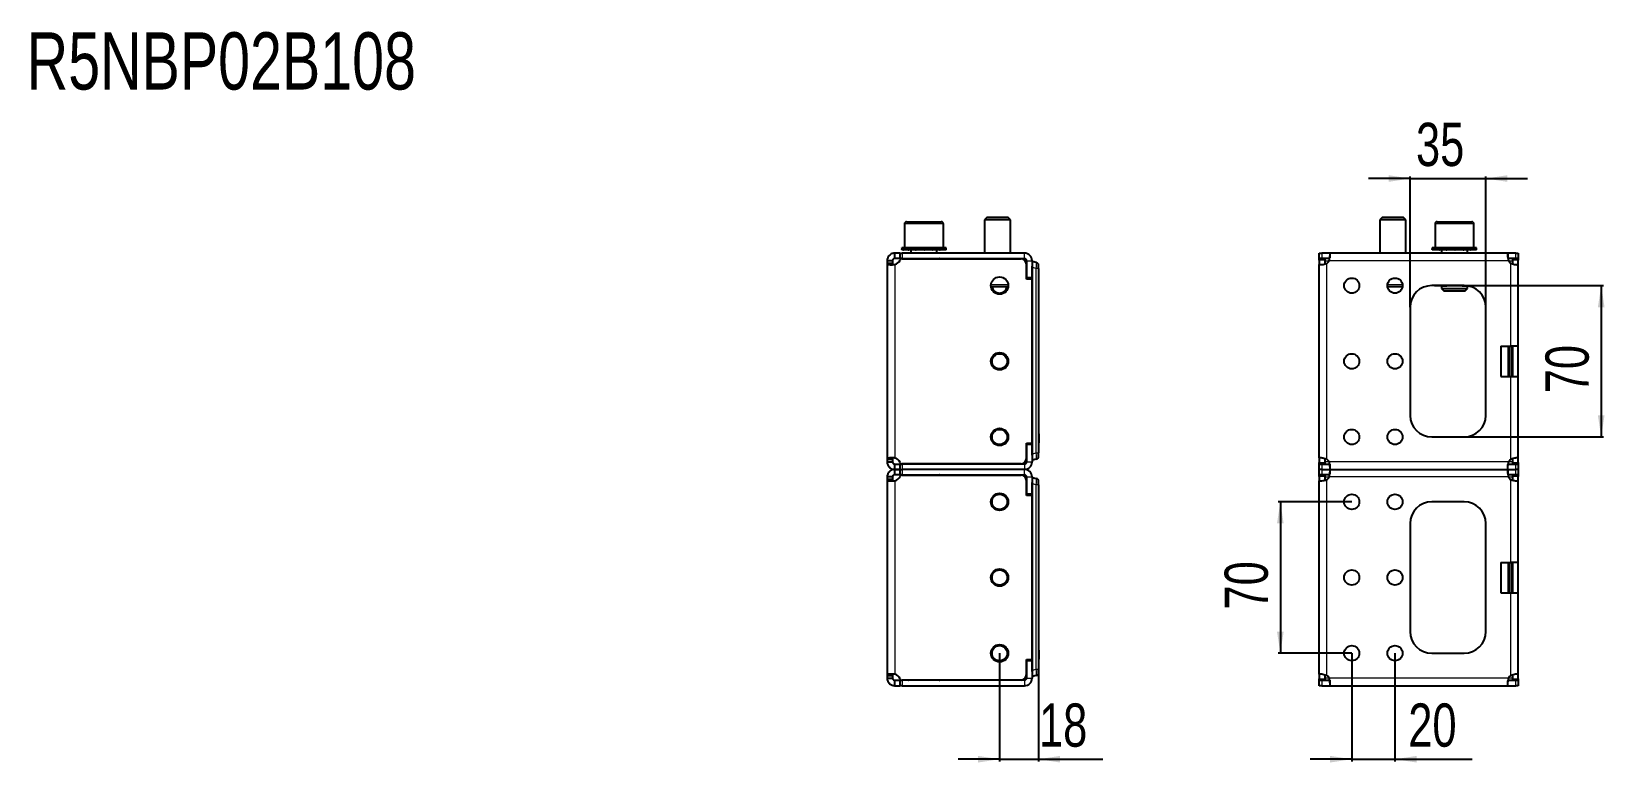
# Model space of a CAD drawing. Header units: millimetres. Extents: x 0 to 3080, y -608 to 592.
# Drawn here: x 1484 to 2212, y 254 to 592 of the extents above; entities that cross this region are included whole.
import ezdxf

# ---------------------------------------------------------------- set-up
doc = ezdxf.new("R2010")
doc.units = ezdxf.units.MM
doc.layers.add('FORMAT', color=7, linetype='Continuous')
doc.styles.add('SLDTEXTSTYLE0', font='TXT', dxfattribs={"width": 0.75})
doc.dimstyles.new('SLDDIMSTYLE0', dxfattribs={"dimtxt": 20, "dimasz": 10, "dimexe": 0, "dimexo": 0.0625, "dimgap": 5, "dimtad": 2, "dimdec": 1, "dimrnd": 1e-09, "dimzin": 12, "dimdsep": 46, "dimtxsty": 'SLDTEXTSTYLE0', "dimsah": 1, "dimcen": 0.09, "dimadec": 0, "dimazin": 3, "dimtfac": 1, "dimtofl": 0, "dimtmove": 0, "dimatfit": 3, "dimfxl": 0, "dimfrac": 2, "dimtolj": 1, "dimtzin": 12, "dimarcsym": 0})
doc.dimstyles.new('SLDDIMSTYLE1', dxfattribs={"dimtxt": 20, "dimasz": 10, "dimexe": 0, "dimexo": 0.0625, "dimgap": 5, "dimtad": 2, "dimdec": 1, "dimrnd": 1e-09, "dimzin": 12, "dimdsep": 46, "dimtxsty": 'SLDTEXTSTYLE0', "dimsah": 1, "dimcen": 0.09, "dimadec": 0, "dimazin": 3, "dimtfac": 1, "dimtmove": 0, "dimatfit": 0, "dimfxl": 0, "dimfrac": 2, "dimtolj": 1, "dimtzin": 12, "dimarcsym": 0})

# ---------------------------------------------------------------- blocks, each defined once
blk = doc.blocks.new('_D_4')
at = {"layer": 'FORMAT'}
for p, q in [((1932.04, 304.38), (1932.04, 254.38)), ((1950.04, 299.63), (1950.04, 254.38)), ((1932.04, 255.38), (1912.81, 255.38)), ((1932.04, 255.38), (1950.04, 255.38)), ((1950.04, 255.38), (1979.82, 255.38))]:
    blk.add_line(p, q, dxfattribs=at)
for points in [[(1932.04, 255.38), (1922.04, 256.92), (1922.04, 253.85)], [(1950.04, 255.38), (1960.04, 253.85), (1960.04, 256.92)]]:
    blk.add_solid(points, dxfattribs=at)
at = {"layer": 'FORMAT', "insert": (1950.27, 281.17), "char_height": 20, "attachment_point": 1, "style": 'SLDTEXTSTYLE0'}
blk.add_mtext('18', dxfattribs=at)
blk = doc.blocks.new('_D_7')
at = {"layer": 'FORMAT'}
for p, q in [((2146.87, 474.39), (2211.21, 474.39)), ((2210.21, 474.39), (2210.21, 404.39)), ((2146.87, 404.39), (2211.21, 404.39))]:
    blk.add_line(p, q, dxfattribs=at)
for points in [[(2210.21, 474.39), (2208.67, 464.39), (2211.75, 464.39)], [(2210.21, 404.39), (2211.75, 414.39), (2208.67, 414.39)]]:
    blk.add_solid(points, dxfattribs=at)
at = {"layer": 'FORMAT', "insert": (2184.43, 424.61), "char_height": 20, "attachment_point": 1, "rotation": 90, "style": 'SLDTEXTSTYLE0'}
blk.add_mtext('70', dxfattribs=at)
blk = doc.blocks.new('_D_8')
at = {"layer": 'FORMAT'}
for p, q in [((2121.86, 523.89), (2102.62, 523.89)), ((2121.86, 464.4), (2121.86, 524.89)), ((2121.86, 523.89), (2156.86, 523.89)), ((2156.86, 464.4), (2156.86, 524.89)), ((2156.86, 523.89), (2176.09, 523.89))]:
    blk.add_line(p, q, dxfattribs=at)
for points in [[(2121.86, 523.89), (2111.86, 525.43), (2111.86, 522.35)], [(2156.86, 523.89), (2166.86, 522.35), (2166.86, 525.43)]]:
    blk.add_solid(points, dxfattribs=at)
at = {"layer": 'FORMAT', "insert": (2124.58, 549.67), "char_height": 20, "attachment_point": 1, "style": 'SLDTEXTSTYLE0'}
blk.add_mtext('35', dxfattribs=at)
blk = doc.blocks.new('_D_9')
at = {"layer": 'FORMAT'}
for p, q in [((2094.86, 304.38), (2094.86, 254.38)), ((2114.86, 304.38), (2114.86, 254.38)), ((2094.86, 255.38), (2075.62, 255.38)), ((2094.86, 255.38), (2114.86, 255.38)), ((2114.86, 255.38), (2150.57, 255.38))]:
    blk.add_line(p, q, dxfattribs=at)
for points in [[(2094.86, 255.38), (2084.86, 256.92), (2084.86, 253.85)], [(2114.86, 255.38), (2124.86, 253.85), (2124.86, 256.92)]]:
    blk.add_solid(points, dxfattribs=at)
at = {"layer": 'FORMAT', "insert": (2121.02, 281.17), "char_height": 20, "attachment_point": 1, "style": 'SLDTEXTSTYLE0'}
blk.add_mtext('20', dxfattribs=at)
blk = doc.blocks.new('_D_10')
at = {"layer": 'FORMAT'}
for p, q in [((2094.85, 374.39), (2060.85, 374.39)), ((2061.85, 374.39), (2061.85, 304.39)), ((2094.85, 304.39), (2060.85, 304.39))]:
    blk.add_line(p, q, dxfattribs=at)
for points in [[(2061.85, 374.39), (2060.31, 364.39), (2063.39, 364.39)], [(2061.85, 304.39), (2063.39, 314.39), (2060.31, 314.39)]]:
    blk.add_solid(points, dxfattribs=at)
at = {"layer": 'FORMAT', "insert": (2036.07, 324.61), "char_height": 20, "attachment_point": 1, "rotation": 90, "style": 'SLDTEXTSTYLE0'}
blk.add_mtext('70', dxfattribs=at)

msp = doc.modelspace()

# ---------------------------------------------------------------- linework, layer by layer
at = {"color": 7, "linetype": 'Continuous', "lineweight": 25}
for p, q in [((1888.04, 502.89), (1888.04, 491.89)), ((1889.04, 503.89), (1905.04, 503.89)), ((1906.04, 491.89), (1906.04, 502.89)), ((1926.12, 505.89), (1925.04, 504.82)), ((1925.04, 504.82), (1925.04, 489.39)), ((1937.04, 504.82), (1925.04, 504.82)), ((1935.97, 505.89), (1926.12, 505.89)), ((1937.04, 504.82), (1935.97, 505.89)), ((1937.04, 489.39), (1937.04, 504.82)), ((2108.93, 505.89), (2107.86, 504.82)), ((2107.86, 504.82), (2107.86, 489.39)), ((2119.86, 504.82), (2107.86, 504.82)), ((2118.78, 505.89), (2108.93, 505.89)), ((2119.86, 504.82), (2118.78, 505.89)), ((2119.86, 489.39), (2119.86, 504.82)), ((2133.36, 502.89), (2133.36, 491.89)), ((2134.36, 503.89), (2142.17, 503.89)), ((2142.17, 503.89), (2150.36, 503.89)), ((2151.36, 491.89), (2151.36, 502.89)), ((1883.54, 486.89), (1883.54, 489.39)), ((1885.94, 489.39), (1883.54, 489.39)), ((1885.94, 489.39), (1885.94, 486.89)), ((1885.94, 489.39), (1886.94, 489.39)), ((1886.79, 491.89), (1886.79, 490.89)), ((1886.79, 491.89), (1886.8, 491.89)), ((1886.79, 490.89), (1886.8, 490.89)), ((1886.8, 491.89), (1886.8, 491.64)), ((1887.59, 491.89), (1886.8, 491.89)), ((1886.8, 490.89), (1886.8, 491.14)), ((1887.59, 490.89), (1886.8, 490.89)), ((1943.54, 489.39), (1886.94, 489.39)), ((1887.59, 491.89), (1887.69, 491.89)), ((1887.59, 490.89), (1887.69, 490.89)), ((1887.69, 491.89), (1887.69, 491.64)), ((1889.83, 491.89), (1887.69, 491.89)), ((1887.69, 490.89), (1887.69, 491.14)), ((1889.83, 490.89), (1887.69, 490.89)), ((1889.83, 491.89), (1890.01, 491.89)), ((1889.83, 490.89), (1890.01, 490.89)), ((1890.01, 491.89), (1890.01, 491.64)), ((1893.17, 491.89), (1890.01, 491.89)), ((1890.01, 490.89), (1890.01, 491.14)), ((1893.17, 490.89), (1890.01, 490.89)), ((1891.04, 490.89), (1891.04, 489.39)), ((1893.17, 491.89), (1893.4, 491.89)), ((1893.17, 490.89), (1893.4, 490.89)), ((1893.4, 491.89), (1893.4, 491.64)), ((1897.1, 491.89), (1893.4, 491.89)), ((1893.4, 490.89), (1893.4, 491.14)), ((1897.1, 490.89), (1893.4, 490.89)), ((1897.1, 491.89), (1897.18, 491.89)), ((1897.1, 490.89), (1897.27, 490.89)), ((1897.27, 490.89), (1897.35, 490.89)), ((1897.31, 491.89), (1897.35, 491.89)), ((1897.35, 491.89), (1897.35, 491.64)), ((1901.01, 491.89), (1897.35, 491.89)), ((1897.35, 490.89), (1897.35, 491.14)), ((1901.01, 490.89), (1897.35, 490.89)), ((1901.01, 491.89), (1901.24, 491.89)), ((1901.01, 490.89), (1901.24, 490.89)), ((1901.24, 491.89), (1901.24, 491.64)), ((1904.33, 491.89), (1901.24, 491.89)), ((1901.24, 490.89), (1901.24, 491.14)), ((1904.33, 490.89), (1901.24, 490.89)), ((1903.04, 489.39), (1903.04, 490.89)), ((1904.33, 491.89), (1904.5, 491.89)), ((1904.33, 490.89), (1904.5, 490.89)), ((1904.5, 491.89), (1904.5, 491.64)), ((1906.53, 491.89), (1904.5, 491.89)), ((1904.5, 490.89), (1904.5, 491.14)), ((1906.53, 490.89), (1904.5, 490.89)), ((1906.53, 491.89), (1906.63, 491.89)), ((1906.53, 490.89), (1906.63, 490.89)), ((1906.63, 491.89), (1906.63, 491.64)), ((1907.29, 491.89), (1906.63, 491.89)), ((1906.63, 490.89), (1906.63, 491.14)), ((1907.29, 490.89), (1906.63, 490.89)), ((1907.29, 490.89), (1907.29, 491.89)), ((2079.86, 486.89), (2079.86, 489.39)), ((2079.86, 489.39), (2080.97, 489.39)), ((2084.69, 489.39), (2080.97, 489.39)), ((2167.02, 489.39), (2084.69, 489.39)), ((2084.69, 489.39), (2084.69, 487.18)), ((2132.11, 491.89), (2132.11, 490.89)), ((2132.11, 491.89), (2132.11, 491.64)), ((2132.94, 491.89), (2132.11, 491.89)), ((2132.11, 491.89), (2132.11, 491.89)), ((2132.11, 490.89), (2132.11, 491.14)), ((2132.94, 490.89), (2132.11, 490.89)), ((2132.11, 490.89), (2132.11, 490.89)), ((2132.94, 491.89), (2133.04, 491.89)), ((2132.94, 490.89), (2133.04, 490.89)), ((2133.04, 491.89), (2133.04, 491.64)), ((2135.21, 491.89), (2133.04, 491.89)), ((2133.04, 490.89), (2133.04, 491.14)), ((2135.21, 490.89), (2133.04, 490.89)), ((2135.21, 491.89), (2135.39, 491.89)), ((2135.21, 490.89), (2135.39, 490.89)), ((2135.39, 491.89), (2135.39, 491.64)), ((2138.57, 491.89), (2135.39, 491.89)), ((2135.39, 490.89), (2135.39, 491.14)), ((2138.57, 490.89), (2135.39, 490.89)), ((2136.36, 490.89), (2136.36, 489.39)), ((2138.57, 491.89), (2138.8, 491.89)), ((2138.57, 490.89), (2138.8, 490.89)), ((2138.8, 491.89), (2138.8, 491.64)), ((2142.5, 491.89), (2138.8, 491.89)), ((2138.8, 490.89), (2138.8, 491.14)), ((2142.5, 490.89), (2138.8, 490.89)), ((2142.5, 491.89), (2142.58, 491.89)), ((2142.5, 490.89), (2142.65, 490.89)), ((2142.65, 490.89), (2142.75, 490.89)), ((2142.7, 491.89), (2142.75, 491.89)), ((2142.75, 491.89), (2142.75, 491.64)), ((2146.41, 491.89), (2142.75, 491.89)), ((2142.75, 490.89), (2142.75, 491.14)), ((2146.41, 490.89), (2142.75, 490.89)), ((2146.41, 491.89), (2146.64, 491.89)), ((2146.41, 490.89), (2146.64, 490.89)), ((2146.64, 491.89), (2146.64, 491.64)), ((2149.71, 491.89), (2146.64, 491.89)), ((2146.64, 490.89), (2146.64, 491.14)), ((2149.71, 490.89), (2146.64, 490.89)), ((2148.36, 489.39), (2148.36, 490.89)), ((2149.71, 491.89), (2149.88, 491.89)), ((2149.71, 490.89), (2149.88, 490.89)), ((2149.88, 491.89), (2149.88, 491.64)), ((2151.88, 491.89), (2149.88, 491.89)), ((2149.88, 490.89), (2149.88, 491.14)), ((2151.88, 490.89), (2149.88, 490.89)), ((2151.88, 491.89), (2151.97, 491.89)), ((2151.88, 490.89), (2151.97, 490.89)), ((2151.97, 491.89), (2151.97, 491.64)), ((2152.6, 491.89), (2151.97, 491.89)), ((2151.97, 490.89), (2151.97, 491.14)), ((2152.6, 490.89), (2151.97, 490.89)), ((2152.61, 490.89), (2152.61, 491.89)), ((2167.02, 489.39), (2167.02, 486.89)), ((2170.74, 489.39), (2167.02, 489.39)), ((2170.74, 489.39), (2171.86, 489.39)), ((2171.86, 489.39), (2171.86, 486.89)), ((1880.04, 485.89), (1880.04, 484.67)), ((1882.54, 485.89), (1880.04, 485.89)), ((1880.04, 484.67), (1880.04, 394.11)), ((1882.54, 484.67), (1880.04, 484.67)), ((1882.54, 485.89), (1882.54, 484.67)), ((1885.95, 486.89), (1883.54, 486.89)), ((1886.94, 486.89), (1885.94, 486.89)), ((1886.94, 486.89), (1943.54, 486.89)), ((1886.97, 486.79), (1941.94, 486.79)), ((1920.79, 486.89), (1920.79, 486.79)), ((1921.09, 486.89), (1921.09, 486.79)), ((1922.77, 486.89), (1922.77, 486.79)), ((1925.72, 486.89), (1925.72, 486.79)), ((1929.48, 486.89), (1929.48, 486.79)), ((1933.47, 486.89), (1933.47, 486.79)), ((1937.1, 486.89), (1937.1, 486.79)), ((1939.8, 486.89), (1939.8, 486.79)), ((1941.17, 486.89), (1941.17, 486.79)), ((1941.29, 486.79), (1941.29, 486.89)), ((1944.44, 477.29), (1944.44, 484.29)), ((1944.54, 485.89), (1944.54, 477.94)), ((1947.04, 485.89), (1947.04, 477.94)), ((1947.04, 485.64), (1947.24, 485.64)), ((1947.04, 395.92), (1947.04, 483.37)), ((1947.24, 485.64), (1948.93, 485.19)), ((1947.24, 396.54), (1947.24, 482.74)), ((1950.04, 482.29), (1950.04, 483.74)), ((1950.04, 482.29), (1950.04, 407.84)), ((2080.97, 486.89), (2079.86, 486.89)), ((2079.86, 486.89), (2079.86, 486.79)), ((2079.86, 486.79), (2082.36, 486.79)), ((2079.86, 486.18), (2079.86, 486.79)), ((2079.86, 486.18), (2079.86, 484.12)), ((2079.86, 394.67), (2079.86, 484.12)), ((2079.86, 484.12), (2080.95, 484.12)), ((2084.69, 486.89), (2080.97, 486.89)), ((2082.36, 486.79), (2082.36, 486.18)), ((2082.36, 486.18), (2082.36, 484.36)), ((2170.74, 486.89), (2167.02, 486.89)), ((2169.36, 486.79), (2171.86, 486.79)), ((2169.36, 486.18), (2169.36, 486.79)), ((2169.36, 484.34), (2169.36, 486.18)), ((2171.86, 486.89), (2170.74, 486.89)), ((2171.86, 486.79), (2171.86, 486.89)), ((2171.86, 486.79), (2171.86, 486.18)), ((2171.86, 484.12), (2171.86, 486.18)), ((2171.86, 446.39), (2171.86, 484.12)), ((1936.01, 473.89), (1928.08, 473.89)), ((1944.44, 478.87), (1944.54, 478.66)), ((1947.04, 477.29), (1944.44, 477.29)), ((1947.04, 477.94), (1944.54, 477.94)), ((1947.04, 477.29), (1947.04, 401.49)), ((2118.32, 473.89), (2111.39, 473.89)), ((2146.86, 474.39), (2131.86, 474.39)), ((2133.53, 474.29), (2133.51, 474.29)), ((2133.53, 474.29), (2133.53, 474.29)), ((2133.63, 474.29), (2133.53, 474.29)), ((2133.63, 474.39), (2133.63, 474.29)), ((2136.88, 474.29), (2133.63, 474.29)), ((2136.36, 474.29), (2136.36, 472.97)), ((2136.36, 472.97), (2137.43, 471.89)), ((2136.36, 472.97), (2142.22, 472.97)), ((2136.88, 474.29), (2138.78, 474.29)), ((2139.33, 474.29), (2138.78, 474.29)), ((2145.38, 474.29), (2139.33, 474.29)), ((2142.22, 472.97), (2148.36, 472.97)), ((2145.93, 474.29), (2145.38, 474.29)), ((2145.93, 474.29), (2147.83, 474.29)), ((2147.28, 471.89), (2148.36, 472.97)), ((2148.27, 474.29), (2147.83, 474.29)), ((2148.36, 472.97), (2148.36, 474.28)), ((2137.43, 471.89), (2142.24, 471.89)), ((2142.24, 471.89), (2147.28, 471.89)), ((2121.86, 464.39), (2121.86, 414.39)), ((2156.86, 414.39), (2156.86, 464.39)), ((2163.86, 446.39), (2168.36, 446.39)), ((2163.86, 446.39), (2163.86, 432.39)), ((2171.86, 446.39), (2168.36, 446.39)), ((2169.36, 432.39), (2169.36, 446.39)), ((2171.86, 432.39), (2171.86, 446.39)), ((2163.86, 432.39), (2168.36, 432.39)), ((2168.36, 432.39), (2171.86, 432.39)), ((2171.86, 394.67), (2171.86, 432.39)), ((1950.04, 407.84), (1950.04, 399.64)), ((1944.44, 401.49), (1947.04, 401.49)), ((1944.44, 394.49), (1944.44, 401.49)), ((1944.44, 400.41), (1944.54, 400.63)), ((1944.54, 400.84), (1944.54, 392.89)), ((1947.04, 400.84), (1944.54, 400.84)), ((1947.04, 400.84), (1947.04, 392.89)), ((1950.24, 405.9), (1950.04, 405.9)), ((1950.24, 405.86), (1950.04, 405.86)), ((1950.24, 405.84), (1950.04, 405.84)), ((1950.24, 401.64), (1950.04, 401.64)), ((1950.24, 401.59), (1950.04, 401.59)), ((1950.24, 405.4), (1950.24, 402.08)), ((2131.86, 404.39), (2146.86, 404.39)), ((1880.04, 394.11), (1882.54, 394.11)), ((1880.04, 394.11), (1880.04, 392.89)), ((1880.04, 392.89), (1882.54, 392.89)), ((1882.54, 394.11), (1882.54, 392.89)), ((1947.24, 393.64), (1947.04, 393.64)), ((1948.93, 394.09), (1947.24, 393.64)), ((1950.04, 399.64), (1950.04, 396.99)), ((1950.04, 395.54), (1950.04, 396.99)), ((2079.86, 394.67), (2079.86, 392.6)), ((2082.36, 394.44), (2082.36, 392.6)), ((2169.36, 392.6), (2169.36, 394.42)), ((2171.86, 394.67), (2170.76, 394.67)), ((2171.86, 392.6), (2171.86, 394.67)), ((1880.04, 385.89), (1880.04, 384.67)), ((1882.54, 385.89), (1880.04, 385.89)), ((1882.54, 385.89), (1882.54, 384.67)), ((1883.54, 389.39), (1883.54, 391.89)), ((1883.54, 391.89), (1885.94, 391.89)), ((1883.54, 386.89), (1883.54, 389.39)), ((1885.95, 389.39), (1883.54, 389.39)), ((1883.54, 389.39), (1885.94, 389.39)), ((1885.95, 386.89), (1883.54, 386.89)), ((1885.94, 391.89), (1885.94, 389.39)), ((1885.94, 391.89), (1886.94, 391.89)), ((1885.94, 389.39), (1885.94, 386.89)), ((1885.94, 389.39), (1886.94, 389.39)), ((1886.94, 386.89), (1885.94, 386.89)), ((1943.54, 391.89), (1886.94, 391.89)), ((1943.54, 389.39), (1886.94, 389.39)), ((1886.94, 386.89), (1943.54, 386.89)), ((1941.94, 391.99), (1886.97, 391.99)), ((1886.97, 386.79), (1941.94, 386.79)), ((1944.54, 385.89), (1944.54, 377.94)), ((1947.04, 385.89), (1947.04, 377.94)), ((1947.04, 385.64), (1947.24, 385.64)), ((1947.24, 385.64), (1948.93, 385.19)), ((2079.86, 391.99), (2079.86, 392.6)), ((2082.36, 391.99), (2079.86, 391.99)), ((2079.86, 391.99), (2079.86, 391.89)), ((2079.86, 389.39), (2079.86, 391.89)), ((2079.86, 391.89), (2080.97, 391.89)), ((2080.97, 389.39), (2079.86, 389.39)), ((2079.86, 386.89), (2079.86, 389.39)), ((2080.97, 386.89), (2079.86, 386.89)), ((2079.86, 386.89), (2079.86, 386.79)), ((2079.86, 386.79), (2082.36, 386.79)), ((2079.86, 386.18), (2079.86, 386.79)), ((2079.86, 386.18), (2079.86, 384.12)), ((2080.97, 391.89), (2084.69, 391.89)), ((2080.97, 389.39), (2084.69, 389.39)), ((2084.69, 386.89), (2080.97, 386.89)), ((2082.36, 392.6), (2082.36, 391.99)), ((2082.36, 386.79), (2082.36, 386.18)), ((2082.36, 386.18), (2082.36, 384.36)), ((2084.69, 391.89), (2084.69, 389.39)), ((2084.69, 389.39), (2167.02, 389.39)), ((2084.69, 389.39), (2084.69, 387.18)), ((2167.02, 391.89), (2170.74, 391.89)), ((2167.02, 389.39), (2167.02, 391.61)), ((2167.02, 389.39), (2170.74, 389.39)), ((2167.02, 389.39), (2167.02, 386.89)), ((2170.74, 386.89), (2167.02, 386.89)), ((2169.36, 391.99), (2169.36, 392.6)), ((2171.86, 391.99), (2169.36, 391.99)), ((2169.36, 386.79), (2171.86, 386.79)), ((2169.36, 386.18), (2169.36, 386.79)), ((2169.36, 384.34), (2169.36, 386.18)), ((2170.74, 391.89), (2171.86, 391.89)), ((2171.86, 389.39), (2170.74, 389.39)), ((2171.86, 386.89), (2170.74, 386.89)), ((2171.86, 392.6), (2171.86, 391.99)), ((2171.86, 391.89), (2171.86, 391.99)), ((2171.86, 391.89), (2171.86, 389.39)), ((2171.86, 389.39), (2171.86, 386.89)), ((2171.86, 386.79), (2171.86, 386.89)), ((2171.86, 386.79), (2171.86, 386.18)), ((2171.86, 384.12), (2171.86, 386.18)), ((1880.04, 384.67), (1880.04, 294.11)), ((1882.54, 384.67), (1880.04, 384.67)), ((1944.44, 377.29), (1944.44, 384.29)), ((1944.44, 378.87), (1944.54, 378.66)), ((1947.04, 295.92), (1947.04, 383.37)), ((1947.24, 296.54), (1947.24, 382.74)), ((1950.04, 382.29), (1950.04, 383.74)), ((1950.04, 382.29), (1950.04, 307.84)), ((2079.86, 294.67), (2079.86, 384.12)), ((2079.86, 384.12), (2080.95, 384.12)), ((2171.86, 346.39), (2171.86, 384.12)), ((1947.04, 377.29), (1944.44, 377.29)), ((1947.04, 377.94), (1944.54, 377.94)), ((1947.04, 377.29), (1947.04, 301.49)), ((2146.86, 374.39), (2131.86, 374.39)), ((2121.86, 364.39), (2121.86, 314.39)), ((2156.86, 314.39), (2156.86, 364.39)), ((2163.86, 346.39), (2168.36, 346.39)), ((2163.86, 346.39), (2163.86, 332.39)), ((2171.86, 346.39), (2168.36, 346.39)), ((2169.36, 332.39), (2169.36, 346.39)), ((2171.86, 332.39), (2171.86, 346.39)), ((2163.86, 332.39), (2168.36, 332.39)), ((2168.36, 332.39), (2171.86, 332.39)), ((2171.86, 294.67), (2171.86, 332.39)), ((1950.04, 307.84), (1950.04, 299.64)), ((1950.24, 305.9), (1950.04, 305.9)), ((1950.24, 305.86), (1950.04, 305.86)), ((1950.24, 305.84), (1950.04, 305.84)), ((1944.44, 301.49), (1947.04, 301.49)), ((1944.44, 294.49), (1944.44, 301.49)), ((1944.44, 300.41), (1944.54, 300.63)), ((1944.54, 300.84), (1944.54, 292.89)), ((1947.04, 300.84), (1944.54, 300.84)), ((1947.04, 300.84), (1947.04, 292.89)), ((1950.24, 301.64), (1950.04, 301.64)), ((1950.24, 301.59), (1950.04, 301.59)), ((1950.04, 299.64), (1950.04, 296.99)), ((1950.24, 305.4), (1950.24, 302.08)), ((2131.86, 304.39), (2146.86, 304.39)), ((1880.04, 294.11), (1882.54, 294.11)), ((1880.04, 294.11), (1880.04, 292.89)), ((1880.04, 292.89), (1882.54, 292.89)), ((1882.54, 294.11), (1882.54, 292.89)), ((1883.54, 289.39), (1883.54, 291.89)), ((1883.54, 291.89), (1885.95, 291.89)), ((1885.94, 291.89), (1885.94, 289.39)), ((1885.94, 291.89), (1886.94, 291.89)), ((1943.54, 291.89), (1886.94, 291.89)), ((1941.94, 291.99), (1886.97, 291.99)), ((1947.24, 293.64), (1947.04, 293.64)), ((1948.93, 294.09), (1947.24, 293.64)), ((1950.04, 295.54), (1950.04, 296.99)), ((2079.86, 294.67), (2079.86, 292.6)), ((2079.86, 291.99), (2079.86, 292.6)), ((2082.36, 291.99), (2079.86, 291.99)), ((2079.86, 291.99), (2079.86, 291.89)), ((2079.86, 289.39), (2079.86, 291.89)), ((2079.86, 291.89), (2080.97, 291.89)), ((2080.97, 291.89), (2084.69, 291.89)), ((2082.36, 294.44), (2082.36, 292.6)), ((2082.36, 292.6), (2082.36, 291.99)), ((2084.69, 291.89), (2084.69, 289.39)), ((2167.02, 291.89), (2170.74, 291.89)), ((2167.02, 289.39), (2167.02, 291.61)), ((2169.36, 292.6), (2169.36, 294.42)), ((2169.36, 291.99), (2169.36, 292.6)), ((2171.86, 291.99), (2169.36, 291.99)), ((2170.74, 291.89), (2171.86, 291.89)), ((2171.86, 294.67), (2170.76, 294.67)), ((2171.86, 292.6), (2171.86, 294.67)), ((2171.86, 292.6), (2171.86, 291.99)), ((2171.86, 291.89), (2171.86, 291.99)), ((2171.86, 291.89), (2171.86, 289.39)), ((1883.54, 289.39), (1885.95, 289.39)), ((1886.94, 289.39), (1885.94, 289.39)), ((1886.94, 289.39), (1943.54, 289.39)), ((2080.97, 289.39), (2079.86, 289.39)), ((2080.97, 289.39), (2084.69, 289.39)), ((2084.69, 289.39), (2167.02, 289.39)), ((2167.02, 289.39), (2170.74, 289.39)), ((2171.86, 289.39), (2170.74, 289.39))]:
    msp.add_line(p, q, dxfattribs=at)
at = {"color": 8, "linetype": 'Continuous', "lineweight": 18}
for p, q in [((1906.04, 502.89), (1888.04, 502.89)), ((2142.15, 502.89), (2133.36, 502.89)), ((2151.36, 502.89), (2142.15, 502.89)), ((1886.94, 489.39), (1886.94, 486.89)), ((1943.54, 486.89), (1943.54, 489.39)), ((2080.97, 489.39), (2080.97, 486.89)), ((2170.74, 486.89), (2170.74, 489.39)), ((1883.54, 484.12), (1883.54, 394.67)), ((1944.54, 485.89), (1947.04, 485.89)), ((1948.93, 482.29), (1947.24, 482.74)), ((1948.93, 396.99), (1948.93, 482.29)), ((1950.04, 482.29), (1948.93, 482.29)), ((2082.36, 486.18), (2079.86, 486.18)), ((2082.36, 485.89), (2084.44, 485.89)), ((2083.36, 394.11), (2083.36, 484.67)), ((2167.27, 485.89), (2084.44, 485.89)), ((2167.27, 485.89), (2169.36, 485.89)), ((2168.36, 446.39), (2168.36, 484.67)), ((2171.86, 486.18), (2169.36, 486.18)), ((1928.08, 474.89), (1936.01, 474.89)), ((1946.85, 477.29), (1946.85, 477.94)), ((2111.39, 474.89), (2118.32, 474.89)), ((2138.78, 474.39), (2138.78, 474.29)), ((2139.33, 474.39), (2139.33, 474.29)), ((2145.38, 474.39), (2145.38, 474.29)), ((2145.93, 474.39), (2145.93, 474.29)), ((2167.16, 432.39), (2167.16, 446.39)), ((2167.36, 446.39), (2167.36, 432.39)), ((2167.47, 432.39), (2167.47, 446.39)), ((2167.67, 446.39), (2167.67, 432.39)), ((2168.55, 432.39), (2168.55, 446.39)), ((2168.75, 446.39), (2168.75, 432.39)), ((2168.85, 432.39), (2168.85, 446.39)), ((2169.05, 446.39), (2169.05, 432.39)), ((2168.36, 394.11), (2168.36, 432.39)), ((1946.85, 400.84), (1946.85, 401.49)), ((1950.24, 405.4), (1950.04, 405.4)), ((1950.24, 402.08), (1950.04, 402.08)), ((1944.54, 392.89), (1947.04, 392.89)), ((1947.24, 396.54), (1948.93, 396.99)), ((1948.93, 396.99), (1950.04, 396.99)), ((2084.44, 392.89), (2082.36, 392.89)), ((2167.27, 392.89), (2084.44, 392.89)), ((2169.36, 392.89), (2167.27, 392.89)), ((1886.94, 391.89), (1886.94, 389.39)), ((1886.94, 389.39), (1886.94, 386.89)), ((1943.54, 391.89), (1943.54, 389.39)), ((1943.54, 386.89), (1943.54, 389.39)), ((1944.54, 385.89), (1947.04, 385.89)), ((2079.86, 392.6), (2082.36, 392.6)), ((2082.36, 386.18), (2079.86, 386.18)), ((2080.97, 391.89), (2080.97, 389.39)), ((2080.97, 389.39), (2080.97, 386.89)), ((2082.36, 385.89), (2084.44, 385.89)), ((2167.27, 385.89), (2084.44, 385.89)), ((2167.27, 385.89), (2169.36, 385.89)), ((2169.36, 392.6), (2171.86, 392.6)), ((2171.86, 386.18), (2169.36, 386.18)), ((2170.74, 389.39), (2170.74, 391.89)), ((2170.74, 386.89), (2170.74, 389.39)), ((1883.54, 384.12), (1883.54, 294.67)), ((1948.93, 382.29), (1947.24, 382.74)), ((1948.93, 296.99), (1948.93, 382.29)), ((1950.04, 382.29), (1948.93, 382.29)), ((2083.36, 294.11), (2083.36, 384.67)), ((2168.36, 346.39), (2168.36, 384.67)), ((1946.85, 377.29), (1946.85, 377.94)), ((2167.16, 332.39), (2167.16, 346.39)), ((2167.36, 346.39), (2167.36, 332.39)), ((2167.47, 332.39), (2167.47, 346.39)), ((2167.67, 346.39), (2167.67, 332.39)), ((2168.55, 332.39), (2168.55, 346.39)), ((2168.75, 346.39), (2168.75, 332.39)), ((2168.85, 332.39), (2168.85, 346.39)), ((2169.05, 346.39), (2169.05, 332.39)), ((2168.36, 294.11), (2168.36, 332.39)), ((1946.85, 300.84), (1946.85, 301.49)), ((1950.24, 305.4), (1950.04, 305.4)), ((1950.24, 302.08), (1950.04, 302.08)), ((1886.94, 291.89), (1886.94, 289.39)), ((1943.54, 291.89), (1943.54, 289.39)), ((1944.54, 292.89), (1947.04, 292.89)), ((1947.24, 296.54), (1948.93, 296.99)), ((1948.93, 296.99), (1950.04, 296.99)), ((2079.86, 292.6), (2082.36, 292.6)), ((2080.97, 291.89), (2080.97, 289.39)), ((2084.44, 292.89), (2082.36, 292.89)), ((2167.27, 292.89), (2084.44, 292.89)), ((2169.36, 292.89), (2167.27, 292.89)), ((2169.36, 292.6), (2171.86, 292.6)), ((2170.74, 289.39), (2170.74, 291.89))]:
    msp.add_line(p, q, dxfattribs=at)
at = {"color": 7, "linetype": 'Continuous', "lineweight": 25}
for centre, radius in [((1932.04, 474.39), 4), ((2094.86, 474.39), 3.5), ((2114.86, 474.39), 3.5), ((1932.04, 439.39), 4), ((1932.04, 439.39), 3.5), ((2094.86, 439.39), 3.5), ((2114.86, 439.39), 3.5), ((1932.04, 404.39), 4), ((1932.04, 404.39), 3.5), ((2094.86, 404.39), 3.5), ((2114.86, 404.39), 3.5), ((1932.04, 374.39), 4), ((1932.04, 374.39), 3.5), ((2094.86, 374.39), 3.5), ((2114.86, 374.39), 3.5), ((1932.04, 339.39), 4), ((1932.04, 339.39), 3.5), ((2094.86, 339.39), 3.5), ((2114.86, 339.39), 3.5), ((1932.04, 304.39), 4), ((1932.04, 304.39), 3.5), ((2094.86, 304.39), 3.5), ((2114.86, 304.39), 3.5)]:
    msp.add_circle(centre, radius, dxfattribs=at)
for centre, radius, start, end in [((1889.04, 502.89), 1, 90, 180), ((1905.04, 502.89), 1, 0, 90), ((2134.36, 502.89), 1, 90, 180), ((2150.36, 502.89), 1, 0, 90), ((1943.54, 485.89), 3.5, 360, 90), ((1882.82, 487.54), 3.5, 281.89481, 337.11462), ((1886.97, 485.79), 1, 90, 157.11462), ((1889.69, 486.54), 0.35, 45.58469, 90), ((1904.39, 486.54), 0.35, 90, 134.41531), ((1941.94, 484.29), 2.5, 360, 90), ((1943.54, 485.89), 1, 360, 90), ((1948.54, 483.74), 1.5, 0, 75), ((2081.36, 487.54), 3.5, 304.8499, 331.87293), ((2170.36, 487.54), 3.5, 208.12707, 235.1501), ((1932.04, 474.39), 3.5, 188.21321, 351.78679), ((2131.86, 464.39), 10, 90, 180), ((2146.86, 464.39), 10, 0, 90), ((2131.86, 414.39), 10, 180, 270), ((2146.86, 414.39), 10, 270, 0), ((1882.82, 391.24), 3.5, 22.88538, 78.10519), ((1941.94, 394.49), 2.5, 270, 0), ((1943.54, 392.89), 3.5, 270, 0), ((1943.54, 392.89), 1, 270, 0), ((1948.54, 395.54), 1.5, 285, 0), ((2081.36, 391.24), 3.5, 28.12707, 55.1501), ((2170.36, 391.24), 3.5, 124.8499, 151.87293), ((1882.82, 387.54), 3.5, 281.89481, 337.11462), ((1886.97, 392.99), 1, 202.88538, 270), ((1886.97, 385.79), 1, 90, 157.11462), ((1889.69, 392.24), 0.35, 270, 314.41531), ((1889.69, 386.54), 0.35, 45.58469, 90), ((1904.39, 392.24), 0.35, 225.58469, 270), ((1904.39, 386.54), 0.35, 90, 134.41531), ((1941.94, 384.29), 2.5, 360, 90), ((1943.54, 385.89), 3.5, 360, 90), ((1943.54, 385.89), 1, 360, 90), ((2081.36, 387.54), 3.5, 304.8499, 331.87293), ((2170.36, 387.54), 3.5, 208.12707, 235.1501), ((1948.54, 383.74), 1.5, 0, 75), ((2131.86, 364.39), 10, 90, 180), ((2146.86, 364.39), 10, 0, 90), ((2131.86, 314.39), 10, 180, 270), ((2146.86, 314.39), 10, 270, 0), ((1882.82, 291.24), 3.5, 22.88538, 78.10519), ((1886.97, 292.99), 1, 202.88538, 270), ((1889.69, 292.24), 0.35, 270, 314.41531), ((1904.39, 292.24), 0.35, 225.58469, 270), ((1941.94, 294.49), 2.5, 270, 0), ((1943.54, 292.89), 3.5, 270, 0), ((1943.54, 292.89), 1, 270, 0), ((1948.54, 295.54), 1.5, 285, 0), ((2081.36, 291.24), 3.5, 28.12707, 55.1501), ((2170.36, 291.24), 3.5, 124.8499, 151.87293)]:
    msp.add_arc(centre, radius, start, end, dxfattribs=at)
for centre, major_axis, start_param, end_param in [((1935.65, 485.64), (11.57, -3.1), 0.067037, 0.253072), ((1935.65, 393.64), (11.57, 3.1), 6.030113, 6.216148), ((1935.65, 385.64), (11.57, -3.1), 0.067037, 0.253072), ((1935.65, 293.64), (11.57, 3.1), 6.030113, 6.216148)]:
    msp.add_ellipse(centre, major_axis=major_axis, ratio=0.250563, start_param=start_param, end_param=end_param, dxfattribs=at)
at = {"color": 8, "linetype": 'Continuous', "lineweight": 18}
for centre, major_axis, start_param, end_param in [((1948.54, 482.19), (0.38, 3), 4.762686, 6.266445), ((1948.54, 397.1), (-0.38, 3), 3.158333, 4.662092), ((1948.54, 382.19), (0.38, 3), 4.762686, 6.266445), ((1948.54, 297.1), (-0.38, 3), 3.158333, 4.662092)]:
    msp.add_ellipse(centre, major_axis=major_axis, ratio=0.123038, start_param=start_param, end_param=end_param, dxfattribs=at)
at = {"color": 7, "linetype": 'Continuous', "lineweight": 25}
for points, knots in [([(1883.54, 489.39), (1883.25, 489.37), (1882.7, 489.33), (1881.8, 488.98), (1880.91, 488.31), (1880.19, 487.2), (1880.09, 486.34), (1880.04, 485.89)], [0, 0, 0, 0, 0.16069, 0.3013121, 0.5219513, 0.7535732, 1, 1, 1, 1]), ([(1886.8, 491.64), (1886.8, 491.68), (1886.8, 491.75), (1886.79, 491.83), (1886.79, 491.87), (1886.79, 491.89)], [0, 0, 0, 0, 0.499981, 0.749988, 1, 1, 1, 1]), ([(1886.79, 490.89), (1886.79, 490.91), (1886.79, 490.95), (1886.8, 491.04), (1886.8, 491.1), (1886.8, 491.14)], [0, 0, 0, 0, 0.25014, 0.50028, 1, 1, 1, 1]), ([(1887.69, 491.64), (1887.68, 491.68), (1887.65, 491.75), (1887.62, 491.83), (1887.6, 491.87), (1887.59, 491.89)], [0, 0, 0, 0, 0.4999808, 0.7499881, 1, 1, 1, 1]), ([(1887.59, 490.89), (1887.6, 490.91), (1887.62, 490.95), (1887.65, 491.04), (1887.68, 491.1), (1887.69, 491.14)], [0, 0, 0, 0, 0.25014, 0.50028, 1, 1, 1, 1]), ([(1890.01, 491.64), (1889.98, 491.68), (1889.94, 491.75), (1889.88, 491.83), (1889.85, 491.87), (1889.83, 491.89)], [0, 0, 0, 0, 0.499981, 0.749988, 1, 1, 1, 1]), ([(1889.83, 490.89), (1889.85, 490.91), (1889.88, 490.95), (1889.94, 491.04), (1889.98, 491.1), (1890.01, 491.14)], [0, 0, 0, 0, 0.25014, 0.50028, 1, 1, 1, 1]), ([(1893.4, 491.64), (1893.36, 491.68), (1893.3, 491.75), (1893.23, 491.83), (1893.19, 491.87), (1893.17, 491.89)], [0, 0, 0, 0, 0.499981, 0.749988, 1, 1, 1, 1]), ([(1893.17, 490.89), (1893.19, 490.91), (1893.23, 490.95), (1893.3, 491.04), (1893.36, 491.1), (1893.4, 491.14)], [0, 0, 0, 0, 0.25014, 0.50028, 1, 1, 1, 1]), ([(1897.35, 491.64), (1897.3, 491.68), (1897.24, 491.75), (1897.16, 491.83), (1897.12, 491.87), (1897.1, 491.89)], [0, 0, 0, 0, 0.499981, 0.749988, 1, 1, 1, 1]), ([(1897.1, 490.89), (1897.12, 490.91), (1897.16, 490.95), (1897.24, 491.04), (1897.3, 491.1), (1897.35, 491.14)], [0, 0, 0, 0, 0.25014, 0.50028, 1, 1, 1, 1]), ([(1897.35, 491.64), (1897.33, 491.71), (1897.31, 491.84), (1897.28, 491.88), (1897.27, 491.89)], [0, 0, 0, 0, 0.561794, 1, 1, 1, 1]), ([(1897.35, 491.14), (1897.33, 491.07), (1897.31, 490.94), (1897.28, 490.91), (1897.27, 490.89)], [0, 0, 0, 0, 0.561794, 1, 1, 1, 1]), ([(1901.24, 491.64), (1901.21, 491.68), (1901.15, 491.75), (1901.07, 491.83), (1901.03, 491.87), (1901.01, 491.89)], [0, 0, 0, 0, 0.4999808, 0.7499881, 1, 1, 1, 1]), ([(1901.01, 490.89), (1901.03, 490.91), (1901.07, 490.95), (1901.15, 491.04), (1901.21, 491.1), (1901.24, 491.14)], [0, 0, 0, 0, 0.2501401, 0.5002802, 1, 1, 1, 1]), ([(1904.5, 491.64), (1904.47, 491.68), (1904.43, 491.75), (1904.37, 491.83), (1904.34, 491.87), (1904.33, 491.89)], [0, 0, 0, 0, 0.4999808, 0.7499881, 1, 1, 1, 1]), ([(1904.33, 490.89), (1904.34, 490.91), (1904.37, 490.95), (1904.43, 491.04), (1904.47, 491.1), (1904.5, 491.14)], [0, 0, 0, 0, 0.2501401, 0.5002802, 1, 1, 1, 1]), ([(1906.63, 491.64), (1906.61, 491.68), (1906.59, 491.75), (1906.56, 491.83), (1906.54, 491.87), (1906.53, 491.89)], [0, 0, 0, 0, 0.499981, 0.749988, 1, 1, 1, 1]), ([(1906.53, 490.89), (1906.54, 490.91), (1906.56, 490.95), (1906.59, 491.04), (1906.61, 491.1), (1906.63, 491.14)], [0, 0, 0, 0, 0.2501401, 0.5002802, 1, 1, 1, 1]), ([(2084.44, 485.89), (2084.49, 486.15), (2084.59, 486.64), (2084.74, 487.46), (2084.84, 488.17), (2084.86, 488.74), (2084.84, 489.1), (2084.78, 489.34), (2084.72, 489.37), (2084.69, 489.39)], [0, 0, 0, 0, 0.144067, 0.271276, 0.474907, 0.597997, 0.726338, 0.860245, 1, 1, 1, 1]), ([(2132.11, 491.64), (2132.11, 491.68), (2132.11, 491.75), (2132.11, 491.83), (2132.11, 491.87), (2132.11, 491.89)], [0, 0, 0, 0, 0.499981, 0.749988, 1, 1, 1, 1]), ([(2132.11, 490.89), (2132.11, 490.91), (2132.11, 490.95), (2132.11, 491.04), (2132.11, 491.1), (2132.11, 491.14)], [0, 0, 0, 0, 0.25014, 0.50028, 1, 1, 1, 1]), ([(2133.04, 491.64), (2133.03, 491.68), (2133, 491.75), (2132.97, 491.83), (2132.95, 491.87), (2132.94, 491.89)], [0, 0, 0, 0, 0.499981, 0.749988, 1, 1, 1, 1]), ([(2132.94, 490.89), (2132.95, 490.91), (2132.97, 490.95), (2133, 491.04), (2133.03, 491.1), (2133.04, 491.14)], [0, 0, 0, 0, 0.25014, 0.50028, 1, 1, 1, 1]), ([(2135.39, 491.64), (2135.36, 491.68), (2135.32, 491.75), (2135.26, 491.83), (2135.23, 491.87), (2135.21, 491.89)], [0, 0, 0, 0, 0.499981, 0.749988, 1, 1, 1, 1]), ([(2135.21, 490.89), (2135.23, 490.91), (2135.26, 490.95), (2135.32, 491.04), (2135.36, 491.1), (2135.39, 491.14)], [0, 0, 0, 0, 0.25014, 0.50028, 1, 1, 1, 1]), ([(2138.8, 491.64), (2138.76, 491.68), (2138.7, 491.75), (2138.63, 491.83), (2138.59, 491.87), (2138.57, 491.89)], [0, 0, 0, 0, 0.499981, 0.749988, 1, 1, 1, 1]), ([(2138.57, 490.89), (2138.59, 490.91), (2138.63, 490.95), (2138.7, 491.04), (2138.76, 491.1), (2138.8, 491.14)], [0, 0, 0, 0, 0.25014, 0.50028, 1, 1, 1, 1]), ([(2142.75, 491.64), (2142.71, 491.68), (2142.65, 491.75), (2142.56, 491.83), (2142.52, 491.87), (2142.5, 491.89)], [0, 0, 0, 0, 0.4999808, 0.7499881, 1, 1, 1, 1]), ([(2142.5, 490.89), (2142.52, 490.91), (2142.56, 490.95), (2142.65, 491.04), (2142.71, 491.1), (2142.75, 491.14)], [0, 0, 0, 0, 0.2501401, 0.5002802, 1, 1, 1, 1]), ([(2142.75, 491.64), (2142.73, 491.71), (2142.7, 491.84), (2142.67, 491.88), (2142.65, 491.89)], [0, 0, 0, 0, 0.561794, 1, 1, 1, 1]), ([(2142.75, 491.14), (2142.73, 491.07), (2142.7, 490.94), (2142.67, 490.91), (2142.65, 490.89)], [0, 0, 0, 0, 0.561794, 1, 1, 1, 1]), ([(2146.64, 491.64), (2146.6, 491.68), (2146.55, 491.75), (2146.47, 491.83), (2146.43, 491.87), (2146.41, 491.89)], [0, 0, 0, 0, 0.499981, 0.749988, 1, 1, 1, 1]), ([(2146.41, 490.89), (2146.43, 490.91), (2146.47, 490.95), (2146.55, 491.04), (2146.6, 491.1), (2146.64, 491.14)], [0, 0, 0, 0, 0.25014, 0.50028, 1, 1, 1, 1]), ([(2149.88, 491.64), (2149.85, 491.68), (2149.81, 491.75), (2149.75, 491.83), (2149.72, 491.87), (2149.71, 491.89)], [0, 0, 0, 0, 0.499981, 0.749988, 1, 1, 1, 1]), ([(2149.71, 490.89), (2149.72, 490.91), (2149.75, 490.95), (2149.81, 491.04), (2149.85, 491.1), (2149.88, 491.14)], [0, 0, 0, 0, 0.25014, 0.50028, 1, 1, 1, 1]), ([(2151.97, 491.64), (2151.95, 491.68), (2151.93, 491.75), (2151.9, 491.83), (2151.89, 491.87), (2151.88, 491.89)], [0, 0, 0, 0, 0.499981, 0.749988, 1, 1, 1, 1]), ([(2151.88, 490.89), (2151.89, 490.91), (2151.9, 490.95), (2151.93, 491.04), (2151.95, 491.1), (2151.97, 491.14)], [0, 0, 0, 0, 0.25014, 0.50028, 1, 1, 1, 1]), ([(2167.02, 489.39), (2166.99, 489.37), (2166.94, 489.33), (2166.87, 488.98), (2166.85, 488.31), (2166.98, 487.2), (2167.17, 486.34), (2167.27, 485.89)], [0, 0, 0, 0, 0.16069, 0.301312, 0.521951, 0.753573, 1, 1, 1, 1]), ([(1880.04, 484.67), (1880.09, 484.54), (1880.18, 484.33), (1880.75, 484.13), (1881.35, 484.06), (1881.99, 484.04), (1882.73, 484.06), (1883.27, 484.1), (1883.54, 484.12)], [0, 0, 0, 0, 0.254149, 0.448213, 0.574908, 0.708872, 0.850468, 1, 1, 1, 1]), ([(1883.54, 486.89), (1883.46, 486.89), (1883.31, 486.87), (1883.1, 486.79), (1882.93, 486.69), (1882.8, 486.57), (1882.69, 486.43), (1882.57, 486.19), (1882.56, 486.01), (1882.54, 485.89)], [0, 0, 0, 0, 0.156786, 0.290809, 0.403501, 0.497298, 0.607133, 0.726181, 1, 1, 1, 1]), ([(1882.54, 484.67), (1882.56, 484.55), (1882.58, 484.35), (1882.73, 484.14), (1882.86, 484.09), (1882.91, 484.08)], [0, 0, 0, 0, 0.488232, 0.819706, 1, 1, 1, 1]), ([(1921.05, 486.79), (1921.05, 486.8), (1921.04, 486.84), (1921.03, 486.87), (1921.03, 486.89)], [0, 0, 0, 0, 0.374848, 1, 1, 1, 1]), ([(1922.69, 486.79), (1922.68, 486.8), (1922.66, 486.84), (1922.64, 486.87), (1922.63, 486.89)], [0, 0, 0, 0, 0.374848, 1, 1, 1, 1]), ([(1925.59, 486.79), (1925.58, 486.8), (1925.55, 486.84), (1925.53, 486.87), (1925.51, 486.89)], [0, 0, 0, 0, 0.374848, 1, 1, 1, 1]), ([(1929.33, 486.79), (1929.32, 486.8), (1929.28, 486.84), (1929.25, 486.87), (1929.23, 486.89)], [0, 0, 0, 0, 0.374848, 1, 1, 1, 1]), ([(1933.33, 486.79), (1933.32, 486.8), (1933.28, 486.84), (1933.25, 486.87), (1933.23, 486.89)], [0, 0, 0, 0, 0.374848, 1, 1, 1, 1]), ([(1936.98, 486.79), (1936.97, 486.8), (1936.94, 486.84), (1936.91, 486.87), (1936.9, 486.89)], [0, 0, 0, 0, 0.374848, 1, 1, 1, 1]), ([(1939.72, 486.79), (1939.72, 486.8), (1939.7, 486.84), (1939.68, 486.87), (1939.67, 486.89)], [0, 0, 0, 0, 0.374848, 1, 1, 1, 1]), ([(1941.15, 486.79), (1941.15, 486.8), (1941.14, 486.84), (1941.14, 486.87), (1941.13, 486.89)], [0, 0, 0, 0, 0.374848, 1, 1, 1, 1]), ([(2079.86, 484.12), (2079.88, 484.1), (2079.93, 484.07), (2080.33, 484.06), (2081.04, 484.1), (2082.14, 484.31), (2082.94, 484.55), (2083.36, 484.67)], [0, 0, 0, 0, 0.17084, 0.319217, 0.548103, 0.767822, 1, 1, 1, 1]), ([(2168.36, 484.67), (2168.81, 484.54), (2169.62, 484.33), (2170.53, 484.13), (2171.12, 484.06), (2171.52, 484.04), (2171.8, 484.06), (2171.84, 484.1), (2171.86, 484.12)], [0, 0, 0, 0, 0.254149, 0.448213, 0.574908, 0.708872, 0.850468, 1, 1, 1, 1]), ([(2133.51, 474.29), (2133.46, 474.3), (2133.38, 474.3), (2133.24, 474.33), (2133.17, 474.38), (2133.15, 474.39)], [0, 0, 0, 0, 0.418107, 0.837733, 1, 1, 1, 1]), ([(2136.88, 474.29), (2136.81, 474.29), (2136.7, 474.3), (2136.63, 474.36), (2136.61, 474.39)], [0, 0, 0, 0, 0.594904, 1, 1, 1, 1]), ([(1950.24, 405.84), (1950.24, 405.83), (1950.24, 405.82), (1950.24, 405.7), (1950.24, 405.56), (1950.24, 405.45), (1950.24, 405.4)], [0, 0, 0, 0, 0.281303, 0.555629, 0.773878, 1, 1, 1, 1]), ([(1950.24, 402.08), (1950.24, 402.01), (1950.24, 401.89), (1950.24, 401.74), (1950.24, 401.65), (1950.24, 401.64), (1950.24, 401.64)], [0, 0, 0, 0, 0.285197, 0.5604282, 0.7770436, 1, 1, 1, 1]), ([(1883.54, 394.67), (1883.23, 394.68), (1882.64, 394.71), (1881.69, 394.72), (1880.83, 394.68), (1880.17, 394.47), (1880.09, 394.23), (1880.04, 394.11)], [0, 0, 0, 0, 0.1708405, 0.3192172, 0.5481031, 0.7678223, 1, 1, 1, 1]), ([(1880.04, 392.89), (1880.06, 392.63), (1880.09, 392.14), (1880.38, 391.32), (1880.84, 390.61), (1881.47, 390.05), (1882.08, 389.69), (1882.79, 389.44), (1883.29, 389.41), (1883.54, 389.39)], [0, 0, 0, 0, 0.144067, 0.271276, 0.474907, 0.597997, 0.726338, 0.860245, 1, 1, 1, 1]), ([(1883.07, 394.72), (1883.07, 394.72), (1883, 394.72), (1882.9, 394.71), (1882.77, 394.66), (1882.67, 394.57), (1882.57, 394.4), (1882.55, 394.23), (1882.54, 394.11)], [0, 0, 0, 0, 0.010499, 0.167595, 0.301027, 0.450649, 0.615637, 1, 1, 1, 1]), ([(1882.54, 392.89), (1882.56, 392.75), (1882.58, 392.56), (1882.71, 392.34), (1882.81, 392.2), (1882.95, 392.08), (1883.13, 391.97), (1883.33, 391.9), (1883.47, 391.9), (1883.54, 391.89)], [0, 0, 0, 0, 0.294103, 0.406373, 0.497014, 0.611853, 0.731691, 0.860101, 1, 1, 1, 1]), ([(2083.36, 394.11), (2082.9, 394.24), (2082.09, 394.46), (2081.18, 394.65), (2080.59, 394.72), (2080.19, 394.74), (2079.91, 394.73), (2079.87, 394.69), (2079.86, 394.67)], [0, 0, 0, 0, 0.254149, 0.448213, 0.574908, 0.708872, 0.850468, 1, 1, 1, 1]), ([(2084.69, 389.39), (2084.72, 389.41), (2084.77, 389.45), (2084.84, 389.81), (2084.86, 390.47), (2084.73, 391.58), (2084.54, 392.45), (2084.44, 392.89)], [0, 0, 0, 0, 0.16069, 0.3013121, 0.5219513, 0.7535732, 1, 1, 1, 1]), ([(2167.27, 392.89), (2167.22, 392.63), (2167.12, 392.14), (2166.97, 391.32), (2166.87, 390.61), (2166.85, 390.05), (2166.87, 389.69), (2166.93, 389.44), (2166.99, 389.41), (2167.02, 389.39)], [0, 0, 0, 0, 0.144067, 0.271276, 0.474907, 0.597997, 0.726338, 0.860245, 1, 1, 1, 1]), ([(2171.86, 394.67), (2171.83, 394.68), (2171.78, 394.71), (2171.38, 394.72), (2170.67, 394.68), (2169.57, 394.47), (2168.77, 394.23), (2168.36, 394.11)], [0, 0, 0, 0, 0.17084, 0.319217, 0.548103, 0.767822, 1, 1, 1, 1]), ([(1883.54, 389.39), (1883.25, 389.37), (1882.7, 389.33), (1881.8, 388.98), (1880.91, 388.31), (1880.19, 387.2), (1880.09, 386.34), (1880.04, 385.89)], [0, 0, 0, 0, 0.16069, 0.3013121, 0.5219513, 0.7535732, 1, 1, 1, 1]), ([(1883.54, 386.89), (1883.46, 386.89), (1883.31, 386.87), (1883.1, 386.79), (1882.93, 386.69), (1882.8, 386.57), (1882.69, 386.43), (1882.57, 386.19), (1882.56, 386.01), (1882.54, 385.89)], [0, 0, 0, 0, 0.156786, 0.290809, 0.403501, 0.497298, 0.607133, 0.726181, 1, 1, 1, 1]), ([(2084.44, 385.89), (2084.49, 386.15), (2084.59, 386.64), (2084.74, 387.46), (2084.84, 388.17), (2084.86, 388.74), (2084.84, 389.1), (2084.78, 389.34), (2084.72, 389.37), (2084.69, 389.39)], [0, 0, 0, 0, 0.144067, 0.271276, 0.474907, 0.597997, 0.726338, 0.860245, 1, 1, 1, 1]), ([(2167.02, 389.39), (2166.99, 389.37), (2166.94, 389.33), (2166.87, 388.98), (2166.85, 388.31), (2166.98, 387.2), (2167.17, 386.34), (2167.27, 385.89)], [0, 0, 0, 0, 0.16069, 0.301312, 0.521951, 0.753573, 1, 1, 1, 1]), ([(1880.04, 384.67), (1880.09, 384.54), (1880.18, 384.33), (1880.75, 384.13), (1881.35, 384.06), (1881.99, 384.04), (1882.73, 384.06), (1883.27, 384.1), (1883.54, 384.12)], [0, 0, 0, 0, 0.254149, 0.448213, 0.574908, 0.708872, 0.850468, 1, 1, 1, 1]), ([(1882.54, 384.67), (1882.56, 384.55), (1882.58, 384.35), (1882.73, 384.14), (1882.86, 384.09), (1882.91, 384.08)], [0, 0, 0, 0, 0.488232, 0.819706, 1, 1, 1, 1]), ([(2079.86, 384.12), (2079.88, 384.1), (2079.93, 384.07), (2080.33, 384.06), (2081.04, 384.1), (2082.14, 384.31), (2082.94, 384.55), (2083.36, 384.67)], [0, 0, 0, 0, 0.1708405, 0.3192172, 0.5481031, 0.7678223, 1, 1, 1, 1]), ([(2168.36, 384.67), (2168.81, 384.54), (2169.62, 384.33), (2170.53, 384.13), (2171.12, 384.06), (2171.52, 384.04), (2171.8, 384.06), (2171.84, 384.1), (2171.86, 384.12)], [0, 0, 0, 0, 0.2541487, 0.4482127, 0.5749082, 0.7088724, 0.8504677, 1, 1, 1, 1]), ([(1950.24, 305.84), (1950.24, 305.83), (1950.24, 305.82), (1950.24, 305.7), (1950.24, 305.56), (1950.24, 305.45), (1950.24, 305.4)], [0, 0, 0, 0, 0.281303, 0.555629, 0.773878, 1, 1, 1, 1]), ([(1950.24, 302.08), (1950.24, 302.01), (1950.24, 301.89), (1950.24, 301.74), (1950.24, 301.65), (1950.24, 301.64), (1950.24, 301.64)], [0, 0, 0, 0, 0.285197, 0.560428, 0.777044, 1, 1, 1, 1]), ([(1883.54, 294.67), (1883.23, 294.68), (1882.64, 294.71), (1881.69, 294.72), (1880.83, 294.68), (1880.17, 294.47), (1880.09, 294.23), (1880.04, 294.11)], [0, 0, 0, 0, 0.1708405, 0.3192172, 0.5481031, 0.7678223, 1, 1, 1, 1]), ([(1880.04, 292.89), (1880.06, 292.63), (1880.09, 292.14), (1880.38, 291.32), (1880.84, 290.61), (1881.47, 290.05), (1882.08, 289.69), (1882.79, 289.44), (1883.29, 289.41), (1883.54, 289.39)], [0, 0, 0, 0, 0.144067, 0.271276, 0.474907, 0.597997, 0.726338, 0.860245, 1, 1, 1, 1]), ([(1883.07, 294.72), (1883.07, 294.72), (1883, 294.72), (1882.9, 294.71), (1882.77, 294.66), (1882.67, 294.57), (1882.57, 294.4), (1882.55, 294.23), (1882.54, 294.11)], [0, 0, 0, 0, 0.010499, 0.167595, 0.301027, 0.450649, 0.615637, 1, 1, 1, 1]), ([(1882.54, 292.89), (1882.56, 292.75), (1882.58, 292.56), (1882.71, 292.34), (1882.81, 292.2), (1882.95, 292.08), (1883.13, 291.97), (1883.33, 291.9), (1883.47, 291.9), (1883.54, 291.89)], [0, 0, 0, 0, 0.294103, 0.406373, 0.497014, 0.611853, 0.731691, 0.860101, 1, 1, 1, 1]), ([(2083.36, 294.11), (2082.9, 294.24), (2082.09, 294.46), (2081.18, 294.65), (2080.59, 294.72), (2080.19, 294.74), (2079.91, 294.73), (2079.87, 294.69), (2079.86, 294.67)], [0, 0, 0, 0, 0.2541487, 0.4482127, 0.5749082, 0.7088724, 0.8504677, 1, 1, 1, 1]), ([(2084.69, 289.39), (2084.72, 289.41), (2084.77, 289.45), (2084.84, 289.81), (2084.86, 290.47), (2084.73, 291.58), (2084.54, 292.45), (2084.44, 292.89)], [0, 0, 0, 0, 0.16069, 0.3013121, 0.5219513, 0.7535732, 1, 1, 1, 1]), ([(2167.27, 292.89), (2167.22, 292.63), (2167.12, 292.14), (2166.97, 291.32), (2166.87, 290.61), (2166.85, 290.05), (2166.87, 289.69), (2166.93, 289.44), (2166.99, 289.41), (2167.02, 289.39)], [0, 0, 0, 0, 0.144067, 0.271276, 0.474907, 0.597997, 0.726338, 0.860245, 1, 1, 1, 1]), ([(2171.86, 294.67), (2171.83, 294.68), (2171.78, 294.71), (2171.38, 294.72), (2170.67, 294.68), (2169.57, 294.47), (2168.77, 294.23), (2168.36, 294.11)], [0, 0, 0, 0, 0.17084, 0.319217, 0.548103, 0.767822, 1, 1, 1, 1])]:
    msp.add_open_spline(points, degree=3, knots=knots, dxfattribs=at)

# ---------------------------------------------------------------- texts
at = {"layer": 'FORMAT', "insert": (1482.23, 591.5), "char_height": 26.4583, "attachment_point": 1, "style": 'SLDTEXTSTYLE0'}
msp.add_mtext('R5NBP02B108', dxfattribs=at)

# ---------------------------------------------------------------- dimensions: what is measured, and where the dimension line sits
at = {"layer": 'FORMAT'}
for base, p1, p2, picture, middle in [((2156.86, 523.89), (2121.86, 464.39), (2156.86, 464.39), '_D_8', (2139.36, 523.89)), ((1950.04, 255.38), (1932.04, 304.39), (1950.04, 299.64), '_D_4', (1965.04, 255.38))]:
    dim = msp.add_linear_dim(base=base, p1=p1, p2=p2, dimstyle='SLDDIMSTYLE1', dxfattribs=at)
    dim.commit()
    dim.dimension.update_dxf_attribs({"geometry": picture, "text_midpoint": middle, "dimtype": 160})
for base, p1, p2, angle, dimstyle, picture, middle in [((2210.21, 404.39), (2146.86, 474.39), (2146.86, 404.39), 90, 'SLDDIMSTYLE0', '_D_7', (2210.21, 439.39)), ((2061.85, 304.39), (2094.86, 374.39), (2094.86, 304.39), 90, 'SLDDIMSTYLE0', '_D_10', (2061.85, 339.39)), ((2114.86, 255.38), (2094.86, 304.39), (2114.86, 304.39), 0, 'SLDDIMSTYLE1', '_D_9', (2135.79, 255.38))]:
    dim = msp.add_linear_dim(base=base, p1=p1, p2=p2, angle=angle, dimstyle=dimstyle, dxfattribs=at)
    dim.commit()
    dim.dimension.update_dxf_attribs({"geometry": picture, "text_midpoint": middle, "dimtype": 160})

doc.saveas('drawing.dxf')
